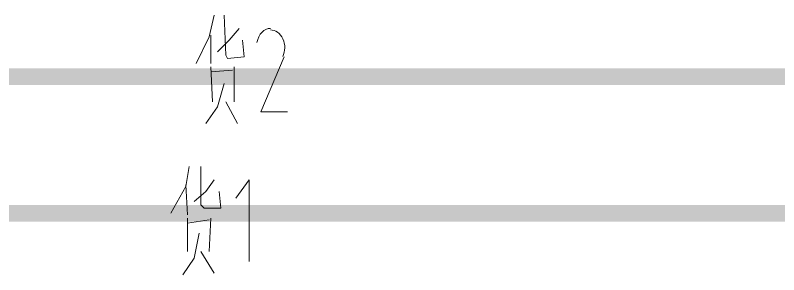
# Model space of a CAD drawing. Header units: millimetres. Extents: x 2315 to 4619, y 1334 to 1897.
# Drawn here: x 3563.02 to 3591.02, y 1504.44 to 1513.97 of the extents above; entities that cross this region are included whole.
import ezdxf

# ---------------------------------------------------------------- set-up
doc = ezdxf.new("R2010")
doc.units = ezdxf.units.MM
doc.layers.add('PDF_转运站初步方案', color=7, linetype='Continuous', true_color=0x00b85c)

msp = doc.modelspace()

# ---------------------------------------------------------------- hatches: boundary and pattern name
at = {"layer": 'PDF_转运站初步方案', "true_color": 0x00a5dd, "transparency": 33554559}
for points in [[(3335.528, 1512.011), (3335.528, 1511.4), (4290.164, 1511.4), (4290.164, 1512.011)], [(4290.164, 1506.391), (4290.164, 1507.002), (3343.59, 1507.002), (3343.59, 1506.391)]]:
    msp.add_hatch(color=142, dxfattribs=at).paths.add_polyline_path(points)

# ---------------------------------------------------------------- linework, layer by layer
at = {"layer": 'PDF_转运站初步方案', "color": 142, "lineweight": 5, "true_color": 0x00a5dd}
for points in [[(3570.323, 1513.965), (3570.14, 1513.171), (3569.652, 1512.194)], [(3571.362, 1513.049), (3571.423, 1512.438), (3570.812, 1512.377), (3570.751, 1512.5), (3570.69, 1513.965)], [(3571.24, 1513.477), (3570.873, 1513.049), (3570.446, 1512.622)], [(3570.201, 1513.232), (3570.201, 1512.194)], [(3572.889, 1512.438), (3572.034, 1510.423), (3573.011, 1510.423)], [(3570.201, 1512.072), (3570.262, 1510.789)], [(3571.056, 1512.072), (3571.056, 1510.789)], [(3570.201, 1511.889), (3570.995, 1511.95)], [(3570.69, 1511.461), (3570.446, 1510.606), (3570.018, 1509.995)], [(3570.751, 1510.789), (3571.179, 1509.995)], [(3569.407, 1508.407), (3569.285, 1507.674), (3568.735, 1506.697)], [(3570.507, 1507.491), (3570.568, 1506.88), (3569.957, 1506.88), (3569.835, 1507.002), (3569.835, 1508.407)], [(3570.323, 1507.918), (3570.018, 1507.491), (3569.59, 1507.124)], [(3571.606, 1504.925), (3571.606, 1507.918), (3571.117, 1507.247)], [(3569.285, 1507.735), (3569.346, 1506.636)], [(3569.346, 1506.514), (3569.346, 1505.292)], [(3570.201, 1506.514), (3570.14, 1505.292)], [(3569.346, 1506.33), (3570.14, 1506.452)], [(3569.774, 1505.964), (3569.59, 1505.048), (3569.163, 1504.437)], [(3569.835, 1505.292), (3570.323, 1504.498)]]:
    msp.add_lwpolyline(points, dxfattribs=at)
msp.add_arc((3572.134, 1512.781), 0.773, 334.3674, 24.2672, dxfattribs=at)
for points in [[(3572.387, 1513.485), (3572.153, 1513.486), (3571.948, 1513.274), (3571.887, 1512.969)], [(3572.839, 1513.099), (3572.745, 1513.302), (3572.569, 1513.427), (3572.38, 1513.424)]]:
    msp.add_open_spline(points, degree=3, dxfattribs=at)

doc.saveas('drawing.dxf')
